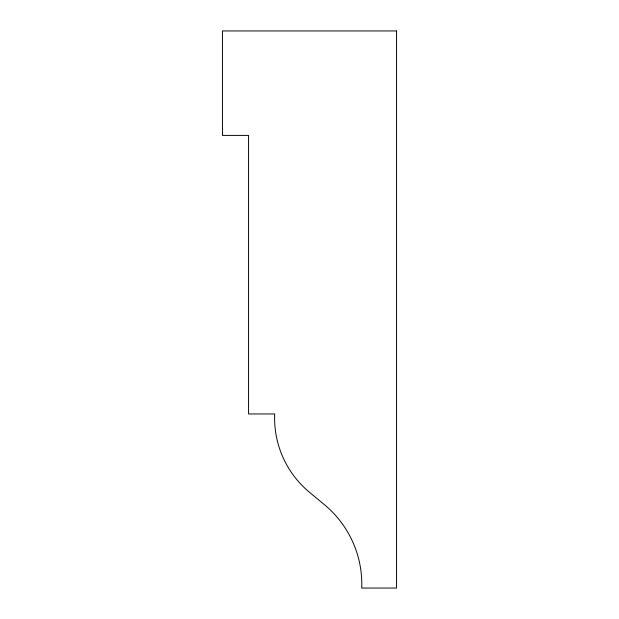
<?xml version="1.0" encoding="UTF-8"?>
<svg xmlns="http://www.w3.org/2000/svg" width="619" height="619" viewBox="0 0 619 619"><rect width="100%" height="100%" fill="white"/><g stroke="black" fill="none" stroke-linecap="round" stroke-linejoin="round"><path stroke-width="0.93" d="M396.547 30.95L222.453 30.95L222.453 135.406L248.567 135.406L248.567 413.956L274.681 413.956A96.425 96.425 0 0 0 309.43 492.244L324.495 504.748A103.257 103.257 0 0 1 361.728 588.05L396.547 588.05L396.547 30.95"/></g></svg>
